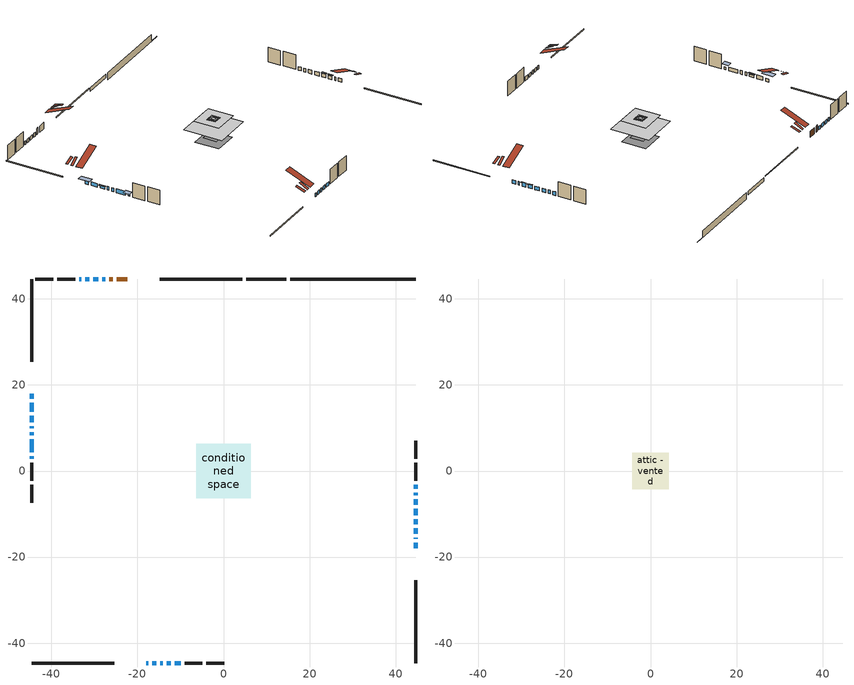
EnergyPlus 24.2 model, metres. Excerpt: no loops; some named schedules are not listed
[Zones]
conditioned space
 floor outside (Floor1 construction): -0.43,-0.43 -0.43,0.43 0.43,0.43 0.43,-0.43 z1.03
 floor outside (Floor2 construction): -0.55,-0.55 -0.55,0.55 0.55,0.55 0.55,-0.55 z1.03
 floor outside (Floor3 construction): -0.5,-0.5 -0.5,0.5 0.5,0.5 0.5,-0.5 z1.03
 floor adiabatic (Floor9 construction): -2.2,-2.2 -2.2,2.2 2.2,2.2 2.2,-2.2 z1.03
 floor adiabatic (AdiabaticFloorConstruction): -6.37,-6.37 -6.37,6.37 6.37,6.37 6.37,-6.37 z3.47
 floor foundation (Slab1 construction): -4,-4 -4,4 4,4 4,-4 z-1.23
 floor foundation (Slab2 construction): -2.2,-2.2 -2.2,2.2 2.2,2.2 2.2,-2.2 z-0.16
 wall outside (RimJoist1 construction): 4.35,44.62 -14.86,44.62 / -44.62,-44.62 -25.4,-44.62 / -44.62,44.62 -44.62,25.4 / 44.62,-44.62 44.62,-25.4 z1.03:1.33
 wall outside (AdiabaticWallConstruction 1): -22.33,44.62 -24.77,44.62 / -25.7,44.62 -26.51,44.62 z1.03:3.06
 wall outside (AdiabaticWallConstruction): 44.62,-17.93 44.62,-16.71 / -27.44,44.62 -28.13,44.62 / -29.05,44.62 -30.28,44.62 / -17.93,-44.62 -17.47,-44.62 / -16.54,-44.62 -15.63,-44.62 / 44.62,-15.78 44.62,-15.47 / 44.62,-14.55 44.62,-13.32 / 44.62,-12.4 44.62,-11.18 / -44.62,15.88 -44.62,13.75 / -31.2,44.62 -32.12,44.62 / -14.7,-44.62 -14.12,-44.62 / -13.2,-44.62 -12.28,-44.62 / 44.62,-10.25 44.62,-8.72 / -44.62,10.37 -44.62,9.91 / -44.62,8.98 -44.62,8.29 / -33.05,44.62 -33.51,44.62 / 44.62,-7.8 44.62,-6.58 / -11.35,-44.62 -9.98,-44.62 / 44.62,-5.65 44.62,-5.04 / 44.62,-4.11 44.62,-3.19 / -44.62,7.37 -44.62,4.32 z1.03:2.25; -44.62,17.93 -44.62,16.81 / -44.62,3.39 -44.62,2.83 z1.03:1.95; -44.62,12.82 -44.62,11.29 z1.03:1.79
 wall outside (Wall1 construction): -34.43,44.62 -38.6,44.62 / -9.05,-44.62 -4.89,-44.62 / -44.62,1.9 -44.62,-2.26 / 44.62,-2.27 44.62,1.9 z1.03:5.91
 wall outside (Wall2 construction): -39.52,44.62 -43.69,44.62 / -3.96,-44.62 0.2,-44.62 / -44.62,-3.19 -44.62,-7.35 / 44.62,2.83 44.62,6.99 z1.03:5.91
 wall foundation (FoundationWall1 construction): 15.51,44.62,-1.23 15.51,44.62,1.03 41.32,44.62,1.03 41.32,44.62,-1.13 44.62,44.62,-1.13 44.62,44.62,-1.23
 wall foundation (FoundationWall2 construction): 14.58,44.62 5.28,44.62 z-0.16:1.03
 window (WindowConstruction): 44.62,-17.93 44.62,-16.71 z1.03:2.25
 window (WindowConstruction 6): -44.62,17.93 -44.62,16.81 z1.03:1.94
 window (WindowConstruction 7): -27.44,44.62 -28.13,44.62 z1.03:2.25
 window (WindowConstruction 8): -29.06,44.62 -30.27,44.62 z1.03:2.25
 window (WindowConstruction 9): -17.93,-44.62 -17.47,-44.62 z1.03:2.25
 window (WindowConstruction 10): -16.54,-44.62 -15.63,-44.62 z1.03:2.25
 window (WindowConstruction 11): 44.62,-15.78 44.62,-15.47 z1.03:2.25
 window (WindowConstruction 12): 44.62,-14.55 44.62,-13.33 z1.03:2.25
 window (WindowConstruction 13): 44.62,-12.4 44.62,-11.18 z1.03:2.25
 window (WindowConstruction 14): -44.62,15.88 -44.62,13.75 z1.03:2.25
 window (WindowConstruction 15): -44.62,12.82 -44.62,11.3 z1.03:1.79
 window (WindowConstruction 16): -31.2,44.62 -32.12,44.62 z1.03:2.25
 window (WindowConstruction 17): -14.7,-44.62 -14.13,-44.62 z1.03:2.25
 window (WindowConstruction 18): -13.2,-44.62 -12.28,-44.62 z1.03:2.25
 window (WindowConstruction 19): 44.62,-10.25 44.62,-8.72 z1.03:2.25
 window (WindowConstruction 20): -44.62,10.37 -44.62,9.91 z1.03:2.25
 window (WindowConstruction 21): -44.62,8.98 -44.62,8.29 z1.03:2.25
 window (WindowConstruction 22): -33.05,44.62 -33.5,44.62 z1.03:2.25
 window (WindowConstruction 1): 44.62,-7.8 44.62,-6.58 z1.03:2.25
 window (WindowConstruction 23): -11.35,-44.62 -9.98,-44.62 z1.03:2.25
 window (WindowConstruction 2): 44.62,-5.65 44.62,-5.04 z1.03:2.25
 window (WindowConstruction 3): 44.62,-4.11 44.62,-3.19 z1.03:2.25
 window (WindowConstruction 4): -44.62,7.37 -44.62,4.32 z1.03:2.25
 window (WindowConstruction 5): -44.62,3.39 -44.62,2.83 z1.03:1.94
 door (Door): -22.33,44.62 -24.77,44.62 z1.03:3.06
 door (Door 1): -25.7,44.62 -26.51,44.62 z1.03:3.06
 ceiling adiabatic (AdiabaticFloorConstruction): 6.37,-6.37 6.37,6.37 -6.37,6.37 -6.37,-6.37 z3.47
attic - vented
 floor to conditioned space (Floor4 construction Reversed): -0.53,-0.53 -0.53,0.53 0.53,0.53 0.53,-0.53 z5.91
 floor to conditioned space (Floor5 construction Reversed): -0.93,-0.93 -0.93,0.93 0.93,0.93 0.93,-0.93 z5.91
 floor to conditioned space (Floor6 construction Reversed): -1.08,-1.08 -1.08,1.08 1.08,1.08 1.08,-1.08 z5.91
 floor to conditioned space (Floor7 construction Reversed): -1.42,-1.42 -1.42,1.42 1.42,1.42 1.42,-1.42 z5.91
 floor to conditioned space (Floor8 construction Reversed): -4.26,-4.26 -4.26,4.26 4.26,4.26 4.26,-4.26 z5.91
 roof outside (Roof1 construction): -16.57,44.62,5.91 -16.57,41.66,6.89 -15.79,41.66,6.89 -15.79,44.62,5.91; -23.7,-44.62,5.91 -23.7,-41.66,6.89 -24.48,-41.66,6.89 -24.48,-44.62,5.91; -44.62,23.7,5.91 -41.66,23.7,6.89 -41.66,24.48,6.89 -44.62,24.48,5.91; 44.62,-23.7,5.91 41.66,-23.7,6.89 41.66,-24.48,6.89 44.62,-24.48,5.91
 roof outside (Roof4 construction): -18.26,44.62,5.91 -18.26,41.97,7.45 -17.49,41.97,7.45 -17.49,44.62,5.91; -22,-44.62,5.91 -22,-41.97,7.45 -22.77,-41.97,7.45 -22.77,-44.62,5.91; -44.62,22,5.91 -41.97,22,7.45 -41.97,22.77,7.45 -44.62,22.77,5.91; 44.62,-22,5.91 41.97,-22,7.45 41.97,-22.77,7.45 44.62,-22.77,5.91
 roof outside (Roof5 construction): -21.41,44.62,5.91 -21.41,36.43,9.32 -19.19,36.43,9.32 -19.19,44.62,5.91; -18.86,-44.62,5.91 -18.86,-36.43,9.32 -21.07,-36.43,9.32 -21.07,-44.62,5.91; -44.62,18.86,5.91 -36.43,18.86,9.32 -36.43,21.07,9.32 -44.62,21.07,5.91; 44.62,-18.86,5.91 36.43,-18.86,9.32 36.43,-21.07,9.32 44.62,-21.07,5.91
shading: -44.62,15.51 -44.62,19.23 -46.32,19.23 -46.32,15.51 z3.25; 44.62,-13.15 44.62,-14.72 45.03,-14.72 45.03,-13.15 z2.43; 44.62,-11 44.62,-12.58 45.03,-12.58 45.03,-11 z2.43; -44.62,10.97 -44.62,13.15 -45.03,13.15 -45.03,10.97 z2.12; -44.62,2.09 -44.62,4.13 -46.32,4.13 -46.32,2.09 z2.69
[Building]
Building 1: Terrain=Suburbs
[Site:Location]
Vancouver Intl AP_BC: Latitude {deg}=49.19; Longitude {deg}=-123.18; Time Zone {hr}=-8; Elevation {m}=4; Keep Site Location Information=Yes
[Site:GroundTemperature:Shallow]
8.06451, 6.96315, 6.87495, 7.3976, 9.49575, 11.5841, 13.3946, 14.5416, 14.639, 13.7062, 11.9418, 9.91751
[Site:WaterMainsTemperature]
Calculation Method=Schedule; Temperature Schedule=mains temperature schedule
[Material] Roughness=Rough; Thermal Absorptance=0.9
Name | Thickness {m} | Conductivity {W/m-K} | Density {kg/m3} | Specific Heat {J/kg-K} | Solar Absorptance | Visible Absorptance
asphalt or fiberglass shingles | 0.00635 | 0.162714 | 1121.4 | 1465.45 | 0.4 | 0.4
ceiling loosefill ins | 0.0846667 | 0.0480833 | 16.02 | 1046.75 | 0.7 | 0.7
ceiling stud and cavity | 0.1397 | 0.0988009 | 65.682 | 1177.47 | 0.7 | 0.7
ceiling stud and cavity 1 | 0.1397 | 0.096283 | 65.682 | 1177.47 | 0.7 | 0.7
ceiling stud and cavity 2 | 0.1397 | 0.0958178 | 65.682 | 1177.47 | 0.7 | 0.7
ceiling stud and cavity 3 | 0.1397 | 0.0951285 | 65.682 | 1177.47 | 0.7 | 0.7
ceiling stud and cavity 4 | 0.1397 | 0.093558 | 65.682 | 1177.47 | 0.7 | 0.7
concrete 4.0 in. | 0.1016 | 1.803125 | 2242.8 | 837.4 | 0.7 | 0.7
concrete 8.0 in. | 0.2032 | 1.803125 | 2242.8 | 837.4 | 0.7 | 0.7
door material | 0.04445 | 0.0451087 | 512.64 | 1214.23 | 0.7 | 0.7
exterior vertical ins | 0.0457286 | 0.029427 | 32.04 | 1214.23 | 0.7 | 0.7
exterior vertical ins 1 | 0.00139922 | 0.029427 | 32.04 | 1214.23 | 0.7 | 0.7
floor covering | 0.0127 | 0.0433444 | 54.468 | 1339.84 | 0.6 | 0.6
floor covering 1 | 0.0127 | 9.015625 | 54.468 | 1339.84 | 0.6 | 0.6
floor rigid ins | 0.051816 | 0.029427 | 32.04 | 1214.23 | 0.7 | 0.7
floor rigid ins 1; wall rigid ins | 0.512978 | 0.029427 | 32.04 | 1214.23 | 0.7 | 0.7
floor stud and cavity | 0.1397 | 0.0915929 | 92.3553 | 1139.71 | 0.7 | 0.7
floor stud and cavity 1 | 0.1397 | 0.0923391 | 92.3553 | 1139.71 | 0.7 | 0.7
floor stud and cavity 2 | 0.1397 | 0.0924467 | 92.3553 | 1139.71 | 0.7 | 0.7
floor stud and cavity 3 | 0.0889 | 0.621767 | 50.32683 | 1063.81 | 0.7 | 0.7
floor stud and cavity 4 | 0.1397 | 1.75129 | 37.0049 | 1207.88 | 0.7 | 0.7
furniture material conditioned space 1 | 0.1524 | 0.115458 | 640.8 | 1214.23 | 0.6 | 0.6
gypsum board | 0.0127 | 0.160291 | 801 | 837.4 | 0.6 | 0.6
gypsum board 1 | 0.0127 | 0.160291 | 801 | 837.4 | 0.7 | 0.7
osb sheathing 0.5 in. | 0.0127 | 0.115458 | 512.64 | 1214.23 | 0.7 | 0.7
osb sheathing 0.75 in. | 0.01905 | 0.115458 | 512.64 | 1214.23 | 0.7 | 0.7
osb sheathing 2.0 in. | 0.0508 | 0.115458 | 512.64 | 1214.23 | 0.7 | 0.7
rim joist stud and cavity | 0.0508 | 0.0451784 | 125.044 | 1163.47 | 0.6 | 0.6
wall stud and cavity | 0.1397 | 0.0887454 | 139.0536 | 1170.24 | 0.7 | 0.7
wall stud and cavity 1 | 0.1397 | 0.0908802 | 139.0536 | 1170.24 | 0.7 | 0.7
wall stud and cavity 2 | 0.0889 | 0.380278 | 52.3479 | 1209.89 | 0.7 | 0.7
wall stud and cavity 3 | 0.0889 | 0.391764 | 83.0341 | 1211.67 | 0.7 | 0.7
wood siding | 0.0254 | 0.102417 | 544.68 | 1172.36 | 0.4 | 0.4
wood siding 1; wood siding 2; wood siding 3 | 0.0254 | 0.102417 | 544.68 | 1172.36 | 0.7 | 0.7
[WindowMaterial:SimpleGlazingSystem]
Name | U-Factor {W/m2-K} | Solar Heat Gain Coefficient
WindowMaterial | 1.46833 | 0.52
WindowMaterial 1 | 1.38316 | 0.56
WindowMaterial 10 | 1.34682 | 0.58
WindowMaterial 11 | 1.41893 | 0.54
WindowMaterial 12 | 1.45981 | 0.53
WindowMaterial 13 | 1.36613 | 0.57
WindowMaterial 14 | 1.5887 | 0.46
WindowMaterial 15 | 1.5041 | 0.51
WindowMaterial 16 | 1.52511 | 0.5
WindowMaterial 2 | 1.63867 | 0.45
WindowMaterial 3 | 1.41155 | 0.55
WindowMaterial 4 | 1.32241 | 0.59
WindowMaterial 5 | 1.68296 | 0.42
WindowMaterial 6 | 1.50694 | 0.5
WindowMaterial 7 | 1.43881 | 0.54
WindowMaterial 8 | 1.49218 | 0.51
WindowMaterial 9 | 1.54044 | 0.49
[Construction]
AdiabaticFloorConstruction: floor stud and cavity 4, floor rigid ins 1, osb sheathing 0.75 in., floor covering
AdiabaticWallConstruction: wood siding 2, wall rigid ins, wall stud and cavity 2, gypsum board
AdiabaticWallConstruction 1: wood siding 3, wall rigid ins, wall stud and cavity 2, gypsum board
Door; Door 1: door material
Floor1 construction: floor stud and cavity, floor rigid ins, osb sheathing 0.75 in., floor covering
Floor2 construction: floor stud and cavity 1, floor rigid ins, osb sheathing 0.75 in., floor covering
Floor3 construction: floor stud and cavity 2, floor rigid ins, osb sheathing 0.75 in., floor covering
Floor4 construction Reversed: gypsum board, ceiling stud and cavity, ceiling loosefill ins
Floor5 construction Reversed: gypsum board, ceiling stud and cavity 1, ceiling loosefill ins
Floor6 construction Reversed: gypsum board, ceiling stud and cavity 2, ceiling loosefill ins
Floor7 construction Reversed: gypsum board, ceiling stud and cavity 3, ceiling loosefill ins
Floor8 construction Reversed: gypsum board, ceiling stud and cavity 4, ceiling loosefill ins
Floor9 construction: floor stud and cavity 3, floor covering 1
FoundationWall1 construction; FoundationWall2 construction: concrete 8.0 in., gypsum board 1
furniture construction conditioned space 1: furniture material conditioned space 1
PartitionWallConstruction: gypsum board, wall stud and cavity 3, gypsum board
RimJoist1 construction: wood siding 1, osb sheathing 2.0 in., rim joist stud and cavity
Roof1 construction; Roof4 construction; Roof5 construction: asphalt or fiberglass shingles
Slab1 construction; Slab2 construction: concrete 4.0 in.
Wall1 construction: wood siding, osb sheathing 0.5 in., wall stud and cavity, gypsum board
Wall2 construction: wood siding, osb sheathing 0.5 in., wall stud and cavity 1, gypsum board
WindowConstruction; WindowConstruction 12: WindowMaterial
WindowConstruction 1; WindowConstruction 13; WindowConstruction 8: WindowMaterial 1
WindowConstruction 10; WindowConstruction 16; WindowConstruction 18; WindowConstruction 3: WindowMaterial 3
WindowConstruction 11: WindowMaterial 9
WindowConstruction 14: WindowMaterial 10
WindowConstruction 15: WindowMaterial 11
WindowConstruction 17: WindowMaterial 12
WindowConstruction 19: WindowMaterial 13
WindowConstruction 2: WindowMaterial 2
WindowConstruction 20: WindowMaterial 14
WindowConstruction 21: WindowMaterial 15
WindowConstruction 22: WindowMaterial 16
WindowConstruction 23; WindowConstruction 9: WindowMaterial 8
WindowConstruction 4: WindowMaterial 4
WindowConstruction 5: WindowMaterial 5
WindowConstruction 6: WindowMaterial 6
WindowConstruction 7: WindowMaterial 7
[Zone] Multiplier=1; Part of Total Floor Area=Yes
Name | Volume {m3}
attic - vented | 57.7271
conditioned space | 613.1
[Space]
Name | Zone | Volume {m3}
attic - vented 1 | attic - vented | 57.7271
conditioned space 1 | conditioned space | 613.1
[ZoneInfiltration:EffectiveLeakageArea]
infil attic - vented 1: Zone or Space=attic - vented 1; Schedule=Always On Discrete; Effective Air Leakage Area {cm2}=3721.24; Stack Coefficient=0.000237273; Wind Coefficient=1.04075e-05
[ZoneMixing]
whole house fan mix: Zone or Space=attic - vented; Schedule=Always On Continuous; Design Flow Rate Calculation Method=Flow/Zone; Design Flow Rate {m3/s}=0; Source Zone or Space=conditioned space
[SurfaceProperty:ExposedFoundationPerimeter] Exposed Perimeter Calculation Method=TotalExposedPerimeter
Name | Total Exposed Perimeter {m}
Slab1 | 29.108
Slab2 | 9.296
[InternalMass] Zone or ZoneList=conditioned space; Space or SpaceList=conditioned space 1
Name | Construction | Surface Area {m2}
furniture mass conditioned space 1 | furniture construction conditioned space 1 | 107.172
partition wall mass | PartitionWallConstruction | 248.61
[Lights]
interior lighting: Zone or ZoneList or Space or SpaceList=conditioned space 1; Schedule=interior lighting schedule; Design Level Calculation Method=LightingLevel; Lighting Level {W}=343.2; Return Air Fraction=0; Fraction Radiant=0.6; Fraction Visible=0.2; Fraction Replaceable=1
[People]
occupants: Zone or ZoneList or Space or SpaceList=conditioned space 1; Number of People Schedule=occupants schedule; Number of People Calculation Method=People; Number of People=3; Fraction Radiant=0.314171; Sensible Heat Fraction=0.56303; Activity Level Schedule=occupants activity schedule; Carbon Dioxide Generation Rate {m3/s-W}=0; Enable ASHRAE 55 Comfort Warnings=No; Mean Radiant Temperature Calculation Type=EnclosureAveraged
[ElectricEquipment] Zone or ZoneList or Space or SpaceList=conditioned space 1; Design Level Calculation Method=EquipmentLevel
Name | Schedule | Design Level {W} | Fraction Latent | Fraction Radiant | Fraction Lost
clothes dryer | clothes dryer schedule | 140.772 | 0.015 | 0.081 | 0.85
clothes washer | clothes washer schedule | 32.1985 | 0.03 | 0.162 | 0.7
cooking range | cooking range schedule | 215.147 | 0.08 | 0.432 | 0.2
dishwasher | dishwasher schedule | 66.8632 | 0.3 | 0.18 | 0.4
fridge | fridge schedule | 72.9452 | 0 | 0.6 | 0
mech vent bath fan 0 | mech vent bath fan 0 schedule | 100.4 | 0 | 0 | 1
mech vent bath fan 1 | mech vent bath fan 1 schedule | 100.4 | 0 | 0 | 1
mech vent house fan | mech vent house fan schedule | 0 | 0 | 0 | 1
mech vent house fan cfis | mech vent house fan cfis schedule | 0 | 0 | 0 | 0
mech vent range fan 0 | mech vent range fan 0 schedule | 57 | 0 | 0 | 1
misc plug loads | misc plug loads schedule | 494.7 | 0.045 | 0.513 | 0.1
whole house fan | Always On Discrete | 0 | 0 | 0 | 1
[OtherEquipment] Zone or ZoneList or Space or SpaceList=conditioned space 1; Design Level Calculation Method=EquipmentLevel
Name | Fuel Type | Schedule | Design Level {W} | Fraction Latent | Fraction Radiant | Fraction Lost
clothes dryer 1 | Electricity | clothes dryer schedule | 0 | 0.015 | 0.081 | 0.85
cooking range 1 | Electricity | cooking range schedule | 0 | 0.08 | 0.432 | 0.2
general water use latent | None | general water use schedule | 62.594 | 1 | 0 | 0
general water use sensible | None | general water use schedule | -61.6891 | 0 | 0.6 | 0
mech vent house fan latent load | None | Always On Discrete | 0 | 1 | 0 | 0
mech vent house fan sensible load | None | Always On Discrete | 0 | 0 | 0 | 0
water heater energy adjustment1 | NaturalGas | Always On Discrete | 0.01 | 0 | 0 | 1
[ZoneInfiltration:DesignFlowRate] Zone or ZoneList or Space or SpaceList=conditioned space 1; Schedule=Always On Discrete; Design Flow Rate Calculation Method=Flow/Zone; Design Flow Rate {m3/s}=0
infil flow; natural vent flow; whole house fan flow
[Foundation:Kiva] Initial Indoor Air Temperature {C}=18; Wall Height Above Grade {m}=1.03001; Wall Depth Below Slab {m}=0.2032; Custom Block X Position 1 {m}=0.2159; Custom Block Z Position 1 {m}=0
Name | Custom Block Material Name 1 | Custom Block Depth 1 {m}
Foundation Kiva 1 | exterior vertical ins | 2.26
Foundation Kiva 2 | exterior vertical ins 1 | 1.19
[Foundation:Kiva:Settings]
Soil Conductivity {W/m-K}=0.849921; Soil Density {kg/m3}=1842.3; Soil Specific Heat {J/kg-K}=418.7; Ground Solar Absorptivity=0.9; Ground Thermal Absorptivity=0.9; Ground Surface Roughness {m}=0.03; Far-Field Width {m}=40; Deep-Ground Boundary Condition=ZeroFlux; Deep-Ground Depth {m}=40; Minimum Cell Dimension {m}=0.2; Maximum Cell Growth Coefficient=3; Simulation Timestep=Timestep
[Exterior:Lights]
exterior lighting: Schedule=exterior lighting schedule; Design Level {W}=75.6
[Schedule:Constant]
Name | Hourly Value
Always On Continuous; mech vent house fan schedule; mech vent house fan cfis schedule; Always On Discrete | 1
occupants activity schedule | 117.228
fridge schedule | 0
[Schedule:Week:Daily]
interior lighting schedule Week Rule - Jan1-Jan27: interior lighting schedule day, interior lighting schedule day, interior lighting schedule day, interior lighting schedule day, interior lighting schedule day, interior lighting schedule day, interior lighting schedule day, interior lighting schedule default day, interior lighting schedule default day, interior lighting schedule default day, interior lighting schedule default day, interior lighting schedule default day
interior lighting schedule Week Rule - Jan28-Feb3: interior lighting schedule day, interior lighting schedule day, interior lighting schedule day, interior lighting schedule day, interior lighting schedule day 1, interior lighting schedule day 1, interior lighting schedule day 1, interior lighting schedule default day, interior lighting schedule default day, interior lighting schedule default day, interior lighting schedule default day, interior lighting schedule default day
interior lighting schedule Week Rule - Feb4-Feb24: interior lighting schedule day 1, interior lighting schedule day 1, interior lighting schedule day 1, interior lighting schedule day 1, interior lighting schedule day 1, interior lighting schedule day 1, interior lighting schedule day 1, interior lighting schedule default day, interior lighting schedule default day, interior lighting schedule default day, interior lighting schedule default day, interior lighting schedule default day
interior lighting schedule Week Rule - Feb25-Mar3: interior lighting schedule day 1, interior lighting schedule day 1, interior lighting schedule day 1, interior lighting schedule day 1, interior lighting schedule day 2, interior lighting schedule day 2, interior lighting schedule day 2, interior lighting schedule default day, interior lighting schedule default day, interior lighting schedule default day, interior lighting schedule default day, interior lighting schedule default day
interior lighting schedule Week Rule - Mar4-Mar31: interior lighting schedule day 2, interior lighting schedule day 2, interior lighting schedule day 2, interior lighting schedule day 2, interior lighting schedule day 2, interior lighting schedule day 2, interior lighting schedule day 2, interior lighting schedule default day, interior lighting schedule default day, interior lighting schedule default day, interior lighting schedule default day, interior lighting schedule default day
interior lighting schedule Week Rule - Apr1-Apr28: interior lighting schedule day 3, interior lighting schedule day 3, interior lighting schedule day 3, interior lighting schedule day 3, interior lighting schedule day 3, interior lighting schedule day 3, interior lighting schedule day 3, interior lighting schedule default day, interior lighting schedule default day, interior lighting schedule default day, interior lighting schedule default day, interior lighting schedule default day
interior lighting schedule Week Rule - Apr29-May5: interior lighting schedule day 3, interior lighting schedule day 3, interior lighting schedule day 4, interior lighting schedule day 4, interior lighting schedule day 4, interior lighting schedule day 4, interior lighting schedule day 4, interior lighting schedule default day, interior lighting schedule default day, interior lighting schedule default day, interior lighting schedule default day, interior lighting schedule default day
interior lighting schedule Week Rule - May6-May26: interior lighting schedule day 4, interior lighting schedule day 4, interior lighting schedule day 4, interior lighting schedule day 4, interior lighting schedule day 4, interior lighting schedule day 4, interior lighting schedule day 4, interior lighting schedule default day, interior lighting schedule default day, interior lighting schedule default day, interior lighting schedule default day, interior lighting schedule default day
interior lighting schedule Week Rule - May27-Jun2: interior lighting schedule day 4, interior lighting schedule day 4, interior lighting schedule day 4, interior lighting schedule day 4, interior lighting schedule day 4, interior lighting schedule day 5, interior lighting schedule day 5, interior lighting schedule default day, interior lighting schedule default day, interior lighting schedule default day, interior lighting schedule default day, interior lighting schedule default day
interior lighting schedule Week Rule - Jun3-Jun30: interior lighting schedule day 5, interior lighting schedule day 5, interior lighting schedule day 5, interior lighting schedule day 5, interior lighting schedule day 5, interior lighting schedule day 5, interior lighting schedule day 5, interior lighting schedule default day, interior lighting schedule default day, interior lighting schedule default day, interior lighting schedule default day, interior lighting schedule default day
interior lighting schedule Week Rule - Jul1-Jul28: interior lighting schedule day 6, interior lighting schedule day 6, interior lighting schedule day 6, interior lighting schedule day 6, interior lighting schedule day 6, interior lighting schedule day 6, interior lighting schedule day 6, interior lighting schedule default day, interior lighting schedule default day, interior lighting schedule default day, interior lighting schedule default day, interior lighting schedule default day
interior lighting schedule Week Rule - Jul29-Aug4: interior lighting schedule day 6, interior lighting schedule day 6, interior lighting schedule day 6, interior lighting schedule day 7, interior lighting schedule day 7, interior lighting schedule day 7, interior lighting schedule day 7, interior lighting schedule default day, interior lighting schedule default day, interior lighting schedule default day, interior lighting schedule default day, interior lighting schedule default day
interior lighting schedule Week Rule - Aug5-Aug25: interior lighting schedule day 7, interior lighting schedule day 7, interior lighting schedule day 7, interior lighting schedule day 7, interior lighting schedule day 7, interior lighting schedule day 7, interior lighting schedule day 7, interior lighting schedule default day, interior lighting schedule default day, interior lighting schedule default day, interior lighting schedule default day, interior lighting schedule default day
interior lighting schedule Week Rule - Aug26-Sep1: interior lighting schedule day 7, interior lighting schedule day 7, interior lighting schedule day 7, interior lighting schedule day 7, interior lighting schedule day 7, interior lighting schedule day 7, interior lighting schedule day 8, interior lighting schedule default day, interior lighting schedule default day, interior lighting schedule default day, interior lighting schedule default day, interior lighting schedule default day
interior lighting schedule Week Rule - Sep2-Sep29: interior lighting schedule day 8, interior lighting schedule day 8, interior lighting schedule day 8, interior lighting schedule day 8, interior lighting schedule day 8, interior lighting schedule day 8, interior lighting schedule day 8, interior lighting schedule default day, interior lighting schedule default day, interior lighting schedule default day, interior lighting schedule default day, interior lighting schedule default day
interior lighting schedule Week Rule - Sep30-Oct6: interior lighting schedule day 8, interior lighting schedule day 9, interior lighting schedule day 9, interior lighting schedule day 9, interior lighting schedule day 9, interior lighting schedule day 9, interior lighting schedule day 9, interior lighting schedule default day, interior lighting schedule default day, interior lighting schedule default day, interior lighting schedule default day, interior lighting schedule default day
interior lighting schedule Week Rule - Oct7-Oct27: interior lighting schedule day 9, interior lighting schedule day 9, interior lighting schedule day 9, interior lighting schedule day 9, interior lighting schedule day 9, interior lighting schedule day 9, interior lighting schedule day 9, interior lighting schedule default day, interior lighting schedule default day, interior lighting schedule default day, interior lighting schedule default day, interior lighting schedule default day
interior lighting schedule Week Rule - Oct28-Nov3: interior lighting schedule day 9, interior lighting schedule day 9, interior lighting schedule day 9, interior lighting schedule day 9, interior lighting schedule day 10, interior lighting schedule day 10, interior lighting schedule day 10, interior lighting schedule default day, interior lighting schedule default day, interior lighting schedule default day, interior lighting schedule default day, interior lighting schedule default day
interior lighting schedule Week Rule - Nov4-Nov24: interior lighting schedule day 10, interior lighting schedule day 10, interior lighting schedule day 10, interior lighting schedule day 10, interior lighting schedule day 10, interior lighting schedule day 10, interior lighting schedule day 10, interior lighting schedule default day, interior lighting schedule default day, interior lighting schedule default day, interior lighting schedule default day, interior lighting schedule default day
interior lighting schedule Week Rule - Nov25-Dec1: interior lighting schedule day 10, interior lighting schedule day 10, interior lighting schedule day 10, interior lighting schedule day 10, interior lighting schedule day 10, interior lighting schedule day 10, interior lighting schedule day 11, interior lighting schedule default day, interior lighting schedule default day, interior lighting schedule default day, interior lighting schedule default day, interior lighting schedule default day
interior lighting schedule Week Rule - Dec2-Dec31: interior lighting schedule day 11, interior lighting schedule day 11, interior lighting schedule day 11, interior lighting schedule day 11, interior lighting schedule day 11, interior lighting schedule day 11, interior lighting schedule day 11, interior lighting schedule default day, interior lighting schedule default day, interior lighting schedule default day, interior lighting schedule default day, interior lighting schedule default day
occupants schedule Week Rule - Jan1-Dec31: occupants schedule day, occupants schedule day, occupants schedule day, occupants schedule day, occupants schedule day, occupants schedule day, occupants schedule day, occupants schedule default day, occupants schedule default day, occupants schedule default day, occupants schedule default day, occupants schedule default day
clothes dryer schedule Week Rule - Jan1-Dec31: clothes dryer schedule day, clothes dryer schedule day, clothes dryer schedule day, clothes dryer schedule day, clothes dryer schedule day, clothes dryer schedule day, clothes dryer schedule day, clothes dryer schedule default day, clothes dryer schedule default day, clothes dryer schedule default day, clothes dryer schedule default day, clothes dryer schedule default day
clothes washer schedule Week Rule - Jan1-Dec31: clothes washer schedule day, clothes washer schedule day, clothes washer schedule day, clothes washer schedule day, clothes washer schedule day, clothes washer schedule day, clothes washer schedule day, clothes washer schedule default day, clothes washer schedule default day, clothes washer schedule default day, clothes washer schedule default day, clothes washer schedule default day
cooking range schedule Week Rule - Jan1-Dec31: cooking range schedule day, cooking range schedule day, cooking range schedule day, cooking range schedule day, cooking range schedule day, cooking range schedule day, cooking range schedule day, cooking range schedule default day, cooking range schedule default day, cooking range schedule default day, cooking range schedule default day, cooking range schedule default day
dishwasher schedule Week Rule - Jan1-Dec31: dishwasher schedule day, dishwasher schedule day, dishwasher schedule day, dishwasher schedule day, dishwasher schedule day, dishwasher schedule day, dishwasher schedule day, dishwasher schedule default day, dishwasher schedule default day, dishwasher schedule default day, dishwasher schedule default day, dishwasher schedule default day
mech vent bath fan 0 schedule Week Rule - Jan1-Dec31: mech vent bath fan 0 schedule day, mech vent bath fan 0 schedule day, mech vent bath fan 0 schedule day, mech vent bath fan 0 schedule day, mech vent bath fan 0 schedule day, mech vent bath fan 0 schedule day, mech vent bath fan 0 schedule day, mech vent bath fan 0 schedule default day, mech vent bath fan 0 schedule default day, mech vent bath fan 0 schedule default day, mech vent bath fan 0 schedule default day, mech vent bath fan 0 schedule default day
mech vent bath fan 1 schedule Week Rule - Jan1-Dec31: mech vent bath fan 1 schedule day, mech vent bath fan 1 schedule day, mech vent bath fan 1 schedule day, mech vent bath fan 1 schedule day, mech vent bath fan 1 schedule day, mech vent bath fan 1 schedule day, mech vent bath fan 1 schedule day, mech vent bath fan 1 schedule default day, mech vent bath fan 1 schedule default day, mech vent bath fan 1 schedule default day, mech vent bath fan 1 schedule default day, mech vent bath fan 1 schedule default day
mech vent range fan 0 schedule Week Rule - Jan1-Dec31: mech vent range fan 0 schedule day, mech vent range fan 0 schedule day, mech vent range fan 0 schedule day, mech vent range fan 0 schedule day, mech vent range fan 0 schedule day, mech vent range fan 0 schedule day, mech vent range fan 0 schedule day, mech vent range fan 0 schedule default day, mech vent range fan 0 schedule default day, mech vent range fan 0 schedule default day, mech vent range fan 0 schedule default day, mech vent range fan 0 schedule default day
misc plug loads schedule Week Rule - Jan1-Dec31: misc plug loads schedule day, misc plug loads schedule day, misc plug loads schedule day, misc plug loads schedule day, misc plug loads schedule day, misc plug loads schedule day, misc plug loads schedule day, misc plug loads schedule default day, misc plug loads schedule default day, misc plug loads schedule default day, misc plug loads schedule default day, misc plug loads schedule default day
general water use schedule Week Rule - Jan1-Dec31: general water use schedule day, general water use schedule day, general water use schedule day, general water use schedule day, general water use schedule day, general water use schedule day, general water use schedule day, general water use schedule default day, general water use schedule default day, general water use schedule default day, general water use schedule default day, general water use schedule default day
exterior lighting schedule Week Rule - Jan1-Jan27: exterior lighting schedule day, exterior lighting schedule day, exterior lighting schedule day, exterior lighting schedule day, exterior lighting schedule day, exterior lighting schedule day, exterior lighting schedule day, exterior lighting schedule default day, exterior lighting schedule default day, exterior lighting schedule default day, exterior lighting schedule default day, exterior lighting schedule default day
exterior lighting schedule Week Rule - Jan28-Feb3: exterior lighting schedule day, exterior lighting schedule day, exterior lighting schedule day, exterior lighting schedule day, exterior lighting schedule day 1, exterior lighting schedule day 1, exterior lighting schedule day 1, exterior lighting schedule default day, exterior lighting schedule default day, exterior lighting schedule default day, exterior lighting schedule default day, exterior lighting schedule default day
[Schedule:Year]
interior lighting schedule: interior lighting schedule Week Rule - Jan1-Jan27, 1, 1, 1, 27, interior lighting schedule Week Rule - Jan28-Feb3, 1, 28, 2, 3, interior lighting schedule Week Rule - Feb4-Feb24, 2, 4, 2, 24, interior lighting schedule Week Rule - Feb25-Mar3, 2, 25, 3, 3, interior lighting schedule Week Rule - Mar4-Mar31, 3, 4, 3, 31, interior lighting schedule Week Rule - Apr1-Apr28, 4, 1, 4, 28, interior lighting schedule Week Rule - Apr29-May5, 4, 29, 5, 5, interior lighting schedule Week Rule - May6-May26, 5, 6, 5, 26, interior lighting schedule Week Rule - May27-Jun2, 5, 27, 6, 2, interior lighting schedule Week Rule - Jun3-Jun30, 6, 3, 6, 30, interior lighting schedule Week Rule - Jul1-Jul28, 7, 1, 7, 28, interior lighting schedule Week Rule - Jul29-Aug4, 7, 29, 8, 4, interior lighting schedule Week Rule - Aug5-Aug25, 8, 5, 8, 25, interior lighting schedule Week Rule - Aug26-Sep1, 8, 26, 9, 1, interior lighting schedule Week Rule - Sep2-Sep29, 9, 2, 9, 29, interior lighting schedule Week Rule - Sep30-Oct6, 9, 30, 10, 6, interior lighting schedule Week Rule - Oct7-Oct27, 10, 7, 10, 27, interior lighting schedule Week Rule - Oct28-Nov3, 10, 28, 11, 3, interior lighting schedule Week Rule - Nov4-Nov24, 11, 4, 11, 24, interior lighting schedule Week Rule - Nov25-Dec1, 11, 25, 12, 1, interior lighting schedule Week Rule - Dec2-Dec31, 12, 2, 12, 31
occupants schedule: occupants schedule Week Rule - Jan1-Dec31, 1, 1, 12, 31
clothes dryer schedule: clothes dryer schedule Week Rule - Jan1-Dec31, 1, 1, 12, 31
clothes washer schedule: clothes washer schedule Week Rule - Jan1-Dec31, 1, 1, 12, 31
cooking range schedule: cooking range schedule Week Rule - Jan1-Dec31, 1, 1, 12, 31
dishwasher schedule: dishwasher schedule Week Rule - Jan1-Dec31, 1, 1, 12, 31
mech vent bath fan 0 schedule: mech vent bath fan 0 schedule Week Rule - Jan1-Dec31, 1, 1, 12, 31
mech vent bath fan 1 schedule: mech vent bath fan 1 schedule Week Rule - Jan1-Dec31, 1, 1, 12, 31
mech vent range fan 0 schedule: mech vent range fan 0 schedule Week Rule - Jan1-Dec31, 1, 1, 12, 31
misc plug loads schedule: misc plug loads schedule Week Rule - Jan1-Dec31, 1, 1, 12, 31
general water use schedule: general water use schedule Week Rule - Jan1-Dec31, 1, 1, 12, 31
exterior lighting schedule: exterior lighting schedule Week Rule - Jan1-Jan27, 1, 1, 1, 27, exterior lighting schedule Week Rule - Jan28-Feb3, 1, 28, 2, 3, exterior lighting schedule Week Rule - Feb4-Feb24, 2, 4, 2, 24, exterior lighting schedule Week Rule - Feb25-Mar3, 2, 25, 3, 3, exterior lighting schedule Week Rule - Mar4-Mar31, 3, 4, 3, 31, exterior lighting schedule Week Rule - Apr1-Apr28, 4, 1, 4, 28, exterior lighting schedule Week Rule - Apr29-May5, 4, 29, 5, 5, exterior lighting schedule Week Rule - May6-May26, 5, 6, 5, 26, exterior lighting schedule Week Rule - May27-Jun2, 5, 27, 6, 2, exterior lighting schedule Week Rule - Jun3-Jun30, 6, 3, 6, 30, exterior lighting schedule Week Rule - Jul1-Jul28, 7, 1, 7, 28, exterior lighting schedule Week Rule - Jul29-Aug4, 7, 29, 8, 4, exterior lighting schedule Week Rule - Aug5-Aug25, 8, 5, 8, 25, exterior lighting schedule Week Rule - Aug26-Sep1, 8, 26, 9, 1, exterior lighting schedule Week Rule - Sep2-Sep29, 9, 2, 9, 29, exterior lighting schedule Week Rule - Sep30-Oct6, 9, 30, 10, 6, exterior lighting schedule Week Rule - Oct7-Oct27, 10, 7, 10, 27, exterior lighting schedule Week Rule - Oct28-Nov3, 10, 28, 11, 3, exterior lighting schedule Week Rule - Nov4-Nov24, 11, 4, 11, 24, exterior lighting schedule Week Rule - Nov25-Dec1, 11, 25, 12, 1, exterior lighting schedule Week Rule - Dec2-Dec31, 12, 2, 12, 31
[Schedule:Compact]
mains temperature schedule: Through: 01/01, For: AllDays, Until: 24:00, 11.375, Through: 01/02, For: AllDays, Until: 24:00, 11.3367, Through: 01/03, For: AllDays, Until: 24:00, 11.2994, Through: 01/04, For: AllDays, Until: 24:00, 11.2628, Through: 01/05, For: AllDays, Until: 24:00, 11.2267, Through: 01/06, For: AllDays, Until: 24:00, 11.1917, Through: 01/07, For: AllDays, Until: 24:00, 11.1578, Through: 01/08, For: AllDays, Until: 24:00, 11.1244, Through: 01/09, For: AllDays, Until: 24:00, 11.0917, Through: 01/10, For: AllDays, Until: 24:00, 11.06, Through: 01/11, For: AllDays, Until: 24:00, 11.0289, Through: 01/12, For: AllDays, Until: 24:00, 10.9989, Through: 01/13, For: AllDays, Until: 24:00, 10.97, Through: 01/14, For: AllDays, Until: 24:00, 10.9417, Through: 01/15, For: AllDays, Until: 24:00, 10.9139, Through: 01/16, For: AllDays, Until: 24:00, 10.8878, Through: 01/17, For: AllDays, Until: 24:00, 10.8622, Through: 01/18, For: AllDays, Until: 24:00, 10.8372, Through: 01/19, For: AllDays, Until: 24:00, 10.8133, Through: 01/20, For: AllDays, Until: 24:00, 10.7906, Through: 01/21, For: AllDays, Until: 24:00, 10.7683, Through: 01/22, For: AllDays, Until: 24:00, 10.7478, Through: 01/23, For: AllDays, Until: 24:00, 10.7272, Through: 01/24, For: AllDays, Until: 24:00, 10.7083, Through: 01/25, For: AllDays, Until: 24:00, 10.69, Through: 01/26, For: AllDays, Until: 24:00, 10.6728, Through: 01/27, For: AllDays, Until: 24:00, 10.6567, Through: 01/28, For: AllDays, Until: 24:00, 10.6411, Through: 01/29, For: AllDays, Until: 24:00, 10.6267, Through: 01/30, For: AllDays, Until: 24:00, 10.6133, Through: 01/31, For: AllDays, Until: 24:00, 10.6011, Through: 02/01, For: AllDays, Until: 24:00, 10.59, Through: 02/02, For: AllDays, Until: 24:00, 10.5794, Through: 02/03, For: AllDays, Until: 24:00, 10.57, Through: 02/04, For: AllDays, Until: 24:00, 10.5617, Through: 02/05, For: AllDays, Until: 24:00, 10.5539, Through: 02/06, For: AllDays, Until: 24:00, 10.5478, Through: 02/07, For: AllDays, Until: 24:00, 10.5422, Through: 02/08, For: AllDays, Until: 24:00, 10.5378, Through: 02/09, For: AllDays, Until: 24:00, 10.5339, Through: 02/10, For: AllDays, Until: 24:00, 10.5317, Through: 02/11, For: AllDays, Until: 24:00, 10.53, Through: 02/12, For: AllDays, Until: 24:00, 10.53, Through: 02/13, For: AllDays, Until: 24:00, 10.5306, Through: 02/14, For: AllDays, Until: 24:00, 10.5317, Through: 02/15, For: AllDays, Until: 24:00, 10.5344, Through: 02/16, For: AllDays, Until: 24:00, 10.5378, Through: 02/17, For: AllDays, Until: 24:00, 10.5428, Through: 02/18, For: AllDays, Until: 24:00, 10.5483, Through: 02/19, For: AllDays, Until: 24:00, 10.5544, Through: 02/20, For: AllDays, Until: 24:00, 10.5622, Through: 02/21, For: AllDays, Until: 24:00, 10.5706, Through: 02/22, For: AllDays, Until: 24:00, 10.5806, Through: 02/23, For: AllDays, Until: 24:00, 10.5911, Through: 02/24, For: AllDays, Until: 24:00, 10.6022, Through: 02/25, For: AllDays, Until: 24:00, 10.615, Through: 02/26, For: AllDays, Until: 24:00, 10.6283, Through: 02/27, For: AllDays, Until: 24:00, 10.6428, Through: 02/28, For: AllDays, Until: 24:00, 10.6583, Through: 03/01, For: AllDays, Until: 24:00, 10.6744, Through: 03/02, For: AllDays, Until: 24:00, 10.6917, Through: 03/03, For: AllDays, Until: 24:00, 10.71, Through: 03/04, For: AllDays, Until: 24:00, 10.7294, Through: 03/05, For: AllDays, Until: 24:00, 10.7494, Through: 03/06, For: AllDays, Until: 24:00, 10.7706, Through: 03/07, For: AllDays, Until: 24:00, 10.7928, Through: 03/08, For: AllDays, Until: 24:00, 10.8161, Through: 03/09, For: AllDays, Until: 24:00, 10.84, Through: 03/10, For: AllDays, Until: 24:00, 10.8644, Through: 03/11, For: AllDays, Until: 24:00, 10.8906, Through: 03/12, For: AllDays, Until: 24:00, 10.9167, Through: 03/13, For: AllDays, Until: 24:00, 10.9444, Through: 03/14, For: AllDays, Until: 24:00, 10.9728, Through: 03/15, For: AllDays, Until: 24:00, 11.0022, Through: 03/16, For: AllDays, Until: 24:00, 11.0322, Through: 03/17, For: AllDays, Until: 24:00, 11.0633, Through: 03/18, For: AllDays, Until: 24:00, 11.095, Through: 03/19, For: AllDays, Until: 24:00, 11.1278, Through: 03/20, For: AllDays, Until: 24:00, 11.1611, Through: 03/21, For: AllDays, Until: 24:00, 11.1956, Through: 03/22, For: AllDays, Until: 24:00, 11.2306, Through: 03/23, For: AllDays, Until: 24:00, 11.2667, Through: 03/24, For: AllDays, Until: 24:00, 11.3033, Through: 03/25, For: AllDays, Until: 24:00, 11.3406, Through: 03/26, For: AllDays, Until: 24:00, 11.3789, Through: 03/27, For: AllDays, Until: 24:00, 11.4178, Through: 03/28, For: AllDays, Until: 24:00, 11.4572, Through: 03/29, For: AllDays, Until: 24:00, 11.4978, Through: 03/30, For: AllDays, Until: 24:00, 11.5389, Through: 03/31, For: AllDays, Until: 24:00, 11.5811, Through: 04/01, For: AllDays, Until: 24:00, 11.6233, Through: 04/02, For: AllDays, Until: 24:00, 11.6667, Through: 04/03, For: AllDays, Until: 24:00, 11.7106, Through: 04/04, For: AllDays, Until: 24:00, 11.755, Through: 04/05, For: AllDays, Until: 24:00, 11.8006, Through: 04/06, For: AllDays, Until: 24:00, 11.8461, Through: 04/07, For: AllDays, Until: 24:00, 11.8928, Through: 04/08, For: AllDays, Until: 24:00, 11.9394, Through: 04/09, For: AllDays, Until: 24:00, 11.9872, Through: 04/10, For: AllDays, Until: 24:00, 12.0356, Through: 04/11, For: AllDays, Until: 24:00, 12.0844, Through: 04/12, For: AllDays, Until: 24:00, 12.1333, Through: 04/13, For: AllDays, Until: 24:00, 12.1833, Through: 04/14, For: AllDays, Until: 24:00, 12.2339, Through: 04/15, For: AllDays, Until: 24:00, 12.2844, Through: 04/16, For: AllDays, Until: 24:00, 12.3361, Through: 04/17, For: AllDays, Until: 24:00, 12.3878, Through: 04/18, For: AllDays, Until: 24:00, 12.44, Through: 04/19, For: AllDays, Until: 24:00, 12.4928, Through: 04/20, For: AllDays, Until: 24:00, 12.5456, Through: 04/21, For: AllDays, Until: 24:00, 12.5994, Through: 04/22, For: AllDays, Until: 24:00, 12.6533, Through: 04/23, For: AllDays, Until: 24:00, 12.7072, Through: 04/24, For: AllDays, Until: 24:00, 12.7622, Through: 04/25, For: AllDays, Until: 24:00, 12.8172, Through: 04/26, For: AllDays, Until: 24:00, 12.8722, Through: 04/27, For: AllDays, Until: 24:00, 12.9278, Through: 04/28, For: AllDays, Until: 24:00, 12.9839, Through: 04/29, For: AllDays, Until: 24:00, 13.04, Through: 04/30, For: AllDays, Until: 24:00, 13.0961, Through: 05/01, For: AllDays, Until: 24:00, 13.1533, Through: 05/02, For: AllDays, Until: 24:00, 13.21, Through: 05/03, For: AllDays, Until: 24:00, 13.2672, Through: 05/04, For: AllDays, Until: 24:00, 13.3244, Through: 05/05, For: AllDays, Until: 24:00, 13.3817, Through: 05/06, For: AllDays, Until: 24:00, 13.4394, Through: 05/07, For: AllDays, Until: 24:00, 13.4972, Through: 05/08, For: AllDays, Until: 24:00, 13.555, Through: 05/09, For: AllDays, Until: 24:00, 13.6133, Through: 05/10, For: AllDays, Until: 24:00, 13.6711, Through: 05/11, For: AllDays, Until: 24:00, 13.7294, Through: 05/12, For: AllDays, Until: 24:00, 13.7878, Through: 05/13, For: AllDays, Until: 24:00, 13.8461, Through: 05/14, For: AllDays, Until: 24:00, 13.9044, Through: 05/15, For: AllDays, Until: 24:00, 13.9628, Through: 05/16, For: AllDays, Until: 24:00, 14.0211, Through: 05/17, For: AllDays, Until: 24:00, 14.0789, Through: 05/18, For: AllDays, Until: 24:00, 14.1372, Through: 05/19, For: AllDays, Until: 24:00, 14.1956, Through: 05/20, For: AllDays, Until: 24:00, 14.2533, Through: 05/21, For: AllDays, Until: 24:00, 14.3117, Through: 05/22, For: AllDays, Until: 24:00, 14.3694, Through: 05/23, For: AllDays, Until: 24:00, 14.4272, Through: 05/24, For: AllDays, Until: 24:00, 14.4844, Through: 05/25, For: AllDays, Until: 24:00, 14.5422, Through: 05/26, For: AllDays, Until: 24:00, 14.5994, Through: 05/27, For: AllDays, Until: 24:00, 14.6561, Through: 05/28, For: AllDays, Until: 24:00, 14.7128, Through: 05/29, For: AllDays, Until: 24:00, 14.7694, Through: 05/30, For: AllDays, Until: 24:00, 14.8261, Through: 05/31, For: AllDays, Until: 24:00, 14.8817, Through: 06/01, For: AllDays, Until: 24:00, 14.9378, Through: 06/02, For: AllDays, Until: 24:00, 14.9933, Through: 06/03, For: AllDays, Until: 24:00, 15.0483, Through: 06/04, For: AllDays, Until: 24:00, 15.1028, Through: 06/05, For: AllDays, Until: 24:00, 15.1572, Through: 06/06, For: AllDays, Until: 24:00, 15.2117, Through: 06/07, For: AllDays, Until: 24:00, 15.265, Through: 06/08, For: AllDays, Until: 24:00, 15.3183, Through: 06/09, For: AllDays, Until: 24:00, 15.3711, Through: 06/10, For: AllDays, Until: 24:00, 15.4239, Through: 06/11, For: AllDays, Until: 24:00, 15.4756, Through: 06/12, For: AllDays, Until: 24:00, 15.5272, Through: 06/13, For: AllDays, Until: 24:00, 15.5783, Through: 06/14, For: AllDays, Until: 24:00, 15.6289, Through: 06/15, For: AllDays, Until: 24:00, 15.6789, Through: 06/16, For: AllDays, Until: 24:00, 15.7283, Through: 06/17, For: AllDays, Until: 24:00, 15.7772, Through: 06/18, For: AllDays, Until: 24:00, 15.8261, Through: 06/19, For: AllDays, Until: 24:00, 15.8739, Through: 06/20, For: AllDays, Until: 24:00, 15.9211, Through: 06/21, For: AllDays, Until: 24:00, 15.9678, Through: 06/22, For: AllDays, Until: 24:00, 16.0139, Through: 06/23, For: AllDays, Until: 24:00, 16.0594, Through: 06/24, For: AllDays, Until: 24:00, 16.1044, Through: 06/25, For: AllDays, Until: 24:00, 16.1483, Through: 06/26, For: AllDays, Until: 24:00, 16.1922, Through: 06/27, For: AllDays, Until: 24:00, 16.235, Through: 06/28, For: AllDays, Until: 24:00, 16.2772, Through: 06/29, For: AllDays, Until: 24:00, 16.3183, Through: 06/30, For: AllDays, Until: 24:00, 16.3594, Through: 07/01, For: AllDays, Until: 24:00, 16.3994, Through: 07/02, For: AllDays, Until: 24:00, 16.4389, Through: 07/03, For: AllDays, Until: 24:00, 16.4772, Through: 07/04, For: AllDays, Until: 24:00, 16.515, Through: 07/05, For: AllDays, Until: 24:00, 16.5522, Through: 07/06, For: AllDays, Until: 24:00, 16.5883, Through: 07/07, For: AllDays, Until: 24:00, 16.6239, Through: 07/08, For: AllDays, Until: 24:00, 16.6583, Through: 07/09, For: AllDays, Until: 24:00, 16.6922, Through: 07/10, For: AllDays, Until: 24:00, 16.7256, Through: 07/11, For: AllDays, Until: 24:00, 16.7578, Through: 07/12, For: AllDays, Until: 24:00, 16.7889, Through: 07/13, For: AllDays, Until: 24:00, 16.8194, Through: 07/14, For: AllDays, Until: 24:00, 16.8489, Through: 07/15, For: AllDays, Until: 24:00, 16.8778, Through: 07/16, For: AllDays, Until: 24:00, 16.9056, Through: 07/17, For: AllDays, Until: 24:00, 16.9328, Through: 07/18, For: AllDays, Until: 24:00, 16.9589, Through: 07/19, For: AllDays, Until: 24:00, 16.9839, Through: 07/20, For: AllDays, Until: 24:00, 17.0083, Through: 07/21, For: AllDays, Until: 24:00, 17.0317, Through: 07/22, For: AllDays, Until: 24:00, 17.0544, Through: 07/23, For: AllDays, Until: 24:00, 17.0761, Through: 07/24, For: AllDays, Until: 24:00, 17.0967, Through: 07/25, For: AllDays, Until: 24:00, 17.1161, Through: 07/26, For: AllDays, Until: 24:00, 17.135, Through: 07/27, For: AllDays, Until: 24:00, 17.1528, Through: 07/28, For: AllDays, Until: 24:00, 17.1694, Through: 07/29, For: AllDays, Until: 24:00, 17.1856, Through: 07/30, For: AllDays, Until: 24:00, 17.2, Through: 07/31, For: AllDays, Until: 24:00, 17.2144, Through: 08/01, For: AllDays, Until: 24:00, 17.2272, Through: 08/02, For: AllDays, Until: 24:00, 17.2389, Through: 08/03, For: AllDays, Until: 24:00, 17.25, Through: 08/04, For: AllDays, Until: 24:00, 17.26, Through: 08/05, For: AllDays, Until: 24:00, 17.2689, Through: 08/06, For: AllDays, Until: 24:00, 17.2772, Through: 08/07, For: AllDays, Until: 24:00, 17.2839, Through: 08/08, For: AllDays, Until: 24:00, 17.29, Through: 08/09, For: AllDays, Until: 24:00, 17.295, Through: 08/10, For: AllDays, Until: 24:00, 17.2989, Through: 08/11, For: AllDays, Until: 24:00, 17.3022, Through: 08/12, For: AllDays, Until: 24:00, 17.3039, Through: 08/13, For: AllDays, Until: 24:00, 17.305, Through: 08/14, For: AllDays, Until: 24:00, 17.305, Through: 08/15, For: AllDays, Until: 24:00, 17.3039, Through: 08/16, For: AllDays, Until: 24:00, 17.3022, Through: 08/17, For: AllDays, Until: 24:00, 17.2989, Through: 08/18, For: AllDays, Until: 24:00, 17.295, Through: 08/19, For: AllDays, Until: 24:00, 17.29, Through: 08/20, For: AllDays, Until: 24:00, 17.2839, Through: 08/21, For: AllDays, Until: 24:00, 17.2772, Through: 08/22, For: AllDays, Until: 24:00, 17.2689, Through: 08/23, For: AllDays, Until: 24:00, 17.26, Through: 08/24, For: AllDays, Until: 24:00, 17.25, Through: 08/25, For: AllDays, Until: 24:00, 17.2394, Through: 08/26, For: AllDays, Until: 24:00, 17.2272, Through: 08/27, For: AllDays, Until: 24:00, 17.2144, Through: 08/28, For: AllDays, Until: 24:00, 17.2006, Through: 08/29, For: AllDays, Until: 24:00, 17.1856, Through: 08/30, For: AllDays, Until: 24:00, 17.1694, Through: 08/31, For: AllDays, Until: 24:00, 17.1528, Through: 09/01, For: AllDays, Until: 24:00, 17.135, Through: 09/02, For: AllDays, Until: 24:00, 17.1161, Through: 09/03, For: AllDays, Until: 24:00, 17.0967, Through: 09/04, For: AllDays, Until: 24:00, 17.0761, Through: 09/05, For: AllDays, Until: 24:00, 17.0544, Through: 09/06, For: AllDays, Until: 24:00, 17.0322, Through: 09/07, For: AllDays, Until: 24:00, 17.0089, Through: 09/08, For: AllDays, Until: 24:00, 16.9844, Through: 09/09, For: AllDays, Until: 24:00, 16.9589, Through: 09/10, For: AllDays, Until: 24:00, 16.9328, Through: 09/11, For: AllDays, Until: 24:00, 16.9061, Through: 09/12, For: AllDays, Until: 24:00, 16.8783, Through: 09/13, For: AllDays, Until: 24:00, 16.8494, Through: 09/14, For: AllDays, Until: 24:00, 16.8194, Through: 09/15, For: AllDays, Until: 24:00, 16.7894, Through: 09/16, For: AllDays, Until: 24:00, 16.7578, Through: 09/17, For: AllDays, Until: 24:00, 16.7256, Through: 09/18, For: AllDays, Until: 24:00, 16.6928, Through: 09/19, For: AllDays, Until: 24:00, 16.6589, Through: 09/20, For: AllDays, Until: 24:00, 16.6239, Through: 09/21, For: AllDays, Until: 24:00, 16.5889, Through: 09/22, For: AllDays, Until: 24:00, 16.5522, Through: 09/23, For: AllDays, Until: 24:00, 16.5156, Through: 09/24, For: AllDays, Until: 24:00, 16.4778, Through: 09/25, For: AllDays, Until: 24:00, 16.4389, Through: 09/26, For: AllDays, Until: 24:00, 16.3994, Through: 09/27, For: AllDays, Until: 24:00, 16.3594, Through: 09/28, For: AllDays, Until: 24:00, 16.3189, Through: 09/29, For: AllDays, Until: 24:00, 16.2772, Through: 09/30, For: AllDays, Until: 24:00, 16.235, Through: 10/01, For: AllDays, Until: 24:00, 16.1922, Through: 10/02, For: AllDays, Until: 24:00, 16.1489, Through: 10/03, For: AllDays, Until: 24:00, 16.1044, Through: 10/04, For: AllDays, Until: 24:00, 16.06, Through: 10/05, For: AllDays, Until: 24:00, 16.0144, Through: 10/06, For: AllDays, Until: 24:00, 15.9683, Through: 10/07, For: AllDays, Until: 24:00, 15.9217, Through: 10/08, For: AllDays, Until: 24:00, 15.8744, Through: 10/09, For: AllDays, Until: 24:00, 15.8261, Through: 10/10, For: AllDays, Until: 24:00, 15.7778, Through: 10/11, For: AllDays, Until: 24:00, 15.7289, Through: 10/12, For: AllDays, Until: 24:00, 15.6794, Through: 10/13, For: AllDays, Until: 24:00, 15.6294, Through: 10/14, For: AllDays, Until: 24:00, 15.5789, Through: 10/15, For: AllDays, Until: 24:00, 15.5278, Through: 10/16, For: AllDays, Until: 24:00, 15.4761, Through: 10/17, For: AllDays, Until: 24:00, 15.4244, Through: 10/18, For: AllDays, Until: 24:00, 15.3717, Through: 10/19, For: AllDays, Until: 24:00, 15.3189, Through: 10/20, For: AllDays, Until: 24:00, 15.2656, Through: 10/21, For: AllDays, Until: 24:00, 15.2117, Through: 10/22, For: AllDays, Until: 24:00, 15.1578, Through: 10/23, For: AllDays, Until: 24:00, 15.1033, Through: 10/24, For: AllDays, Until: 24:00, 15.0489, Through: 10/25, For: AllDays, Until: 24:00, 14.9933, Through: 10/26, For: AllDays, Until: 24:00, 14.9383, Through: 10/27, For: AllDays, Until: 24:00, 14.8822, Through: 10/28, For: AllDays, Until: 24:00, 14.8261, Through: 10/29, For: AllDays, Until: 24:00, 14.77, Through: 10/30, For: AllDays, Until: 24:00, 14.7133, Through: 10/31, For: AllDays, Until: 24:00, 14.6567, Through: 11/01, For: AllDays, Until: 24:00, 14.5994, Through: 11/02, For: AllDays, Until: 24:00, 14.5428, Through: 11/03, For: AllDays, Until: 24:00, 14.485, Through: 11/04, For: AllDays, Until: 24:00, 14.4278, Through: 11/05, For: AllDays, Until: 24:00, 14.37, Through: 11/06, For: AllDays, Until: 24:00, 14.3122, Through: 11/07, For: AllDays, Until: 24:00, 14.2539, Through: 11/08, For: AllDays, Until: 24:00, 14.1961, Through: 11/09, For: AllDays, Until: 24:00, 14.1378, Through: 11/10, For: AllDays, Until: 24:00, 14.0794, Through: 11/11, For: AllDays, Until: 24:00, 14.0217, Through: 11/12, For: AllDays, Until: 24:00, 13.9633, Through: 11/13, For: AllDays, Until: 24:00, 13.905, Through: 11/14, For: AllDays, Until: 24:00, 13.8467, Through: 11/15, For: AllDays, Until: 24:00, 13.7883, Through: 11/16, For: AllDays, Until: 24:00, 13.73, Through: 11/17, For: AllDays, Until: 24:00, 13.6717, Through: 11/18, For: AllDays, Until: 24:00, 13.6139, Through: 11/19, For: AllDays, Until: 24:00, 13.5556, Through: 11/20, For: AllDays, Until: 24:00, 13.4978, Through: 11/21, For: AllDays, Until: 24:00, 13.44, Through: 11/22, For: AllDays, Until: 24:00, 13.3822, Through: 11/23, For: AllDays, Until: 24:00, 13.325, Through: 11/24, For: AllDays, Until: 24:00, 13.2678, Through: 11/25, For: AllDays, Until: 24:00, 13.2106, Through: 11/26, For: AllDays, Until: 24:00, 13.1533, Through: 11/27, For: AllDays, Until: 24:00, 13.0967, Through: 11/28, For: AllDays, Until: 24:00, 13.0406, Through: 11/29, For: AllDays, Until: 24:00, 12.9844, Through: 11/30, For: AllDays, Until: 24:00, 12.9283, Through: 12/01, For: AllDays, Until: 24:00, 12.8728, Through: 12/02, For: AllDays, Until: 24:00, 12.8172, Through: 12/03, For: AllDays, Until: 24:00, 12.7622, Through: 12/04, For: AllDays, Until: 24:00, 12.7078, Through: 12/05, For: AllDays, Until: 24:00, 12.6533, Through: 12/06, For: AllDays, Until: 24:00, 12.5994, Through: 12/07, For: AllDays, Until: 24:00, 12.5461, Through: 12/08, For: AllDays, Until: 24:00, 12.4928, Through: 12/09, For: AllDays, Until: 24:00, 12.4406, Through: 12/10, For: AllDays, Until: 24:00, 12.3883, Through: 12/11, For: AllDays, Until: 24:00, 12.3361, Through: 12/12, For: AllDays, Until: 24:00, 12.285, Through: 12/13, For: AllDays, Until: 24:00, 12.2339, Through: 12/14, For: AllDays, Until: 24:00, 12.1839, Through: 12/15, For: AllDays, Until: 24:00, 12.1339, Through: 12/16, For: AllDays, Until: 24:00, 12.0844, Through: 12/17, For: AllDays, Until: 24:00, 12.0361, Through: 12/18, For: AllDays, Until: 24:00, 11.9878, Through: 12/19, For: AllDays, Until: 24:00, 11.94, Through: 12/20, For: AllDays, Until: 24:00, 11.8933, Through: 12/21, For: AllDays, Until: 24:00, 11.8467, Through: 12/22, For: AllDays, Until: 24:00, 11.8006, Through: 12/23, For: AllDays, Until: 24:00, 11.7556, Through: 12/24, For: AllDays, Until: 24:00, 11.7111, Through: 12/25, For: AllDays, Until: 24:00, 11.6672, Through: 12/26, For: AllDays, Until: 24:00, 11.6239, Through: 12/27, For: AllDays, Until: 24:00, 11.5811, Through: 12/28, For: AllDays, Until: 24:00, 11.5394, Through: 12/29, For: AllDays, Until: 24:00, 11.4983, Through: 12/30, For: AllDays, Until: 24:00, 11.4578, Through: 12/31, For: AllDays, Until: 24:00, 11.4183
